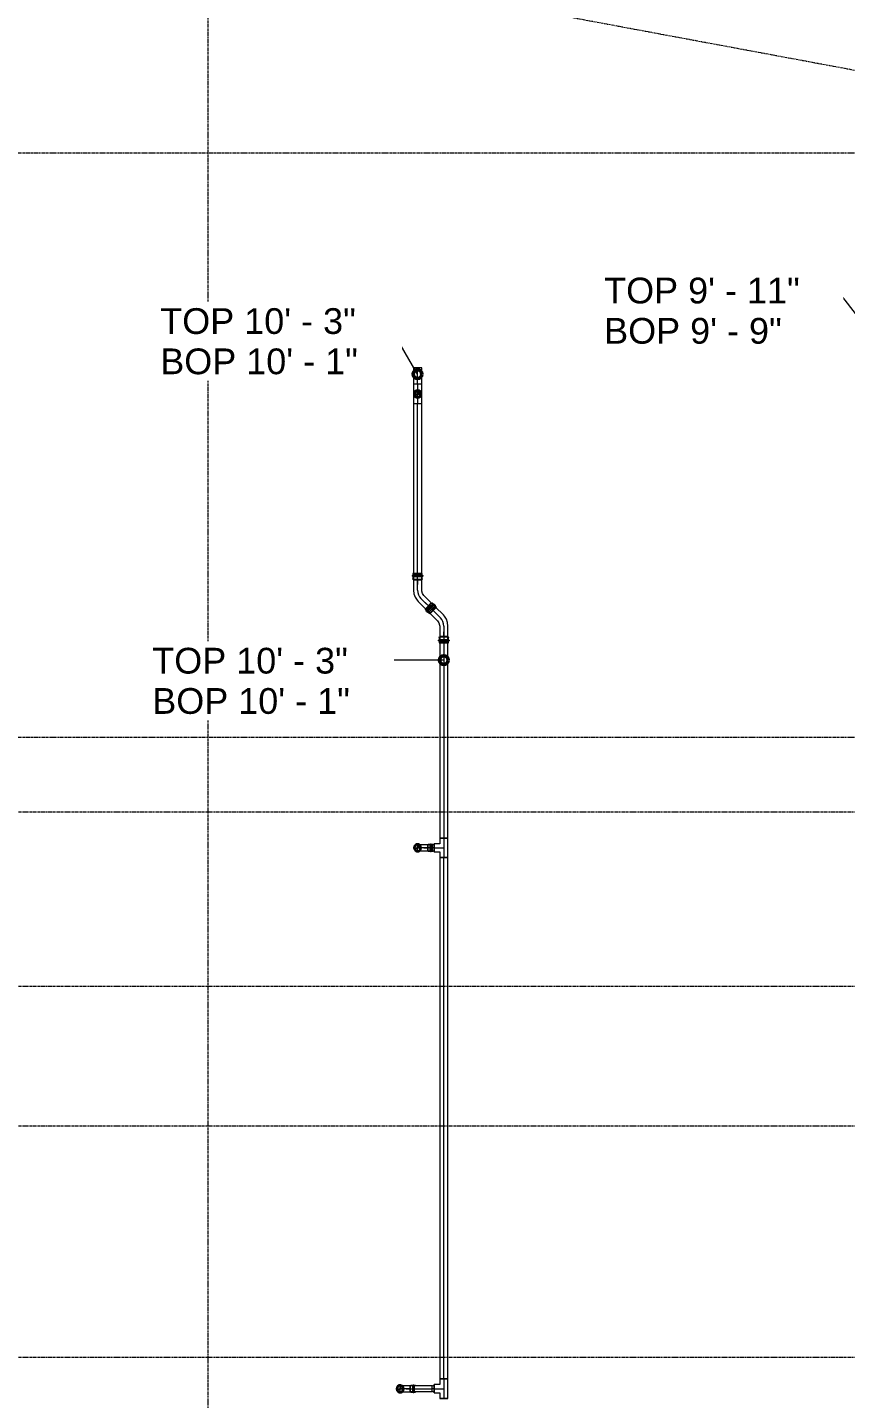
# Model space of a CAD drawing. Header units: inches. Extents: x -3679 to 241, y -496 to 1784.
# Drawn here: x -1053.4 to -866, y 677.5 to 991.8 of the extents above; entities that cross this region are included whole.
import ezdxf

# ---------------------------------------------------------------- set-up
doc = ezdxf.new("R2010")
doc.units = ezdxf.units.IN
doc.header["$MEASUREMENT"] = 0
doc.linetypes.add('Grid Line', pattern=[0.875, 0.5, -0.125, 0.125, -0.125])
for name, color, linetype, lineweight in [('G-ANNO-DIMS', 111, 'Continuous', 9), ('P-PIPE', 3, 'Continuous', 9), ('P-PIPE-CNTR', 3, 'Continuous', 9), ('S-GRID', 1, 'Continuous', 9)]:
    doc.layers.add(name, color=color, linetype=linetype, lineweight=lineweight)
doc.styles.add('Arial_1', font='arial.ttf', dxfattribs={"height": 5.901198})

# ---------------------------------------------------------------- blocks, each defined once
blk = doc.blocks.new('Victaulic-VicPress316-Elbow 90-45deg Style P568_P571 - Standard-V5-MAIN LEVEL')
at = {"layer": 'P-PIPE'}
for p, q in [((-559.33, 302.52), (-559.33, 302.18)), ((-559.33, 301.89), (-559.33, 301.44)), ((-559.22, 302.52), (-559.22, 301.22)), ((-558.56, 302.52), (-558.56, 302.52)), ((-558.56, 302.52), (-558.56, 302.52)), ((-558.56, 302.52), (-558.56, 302.52)), ((-558.56, 302.52), (-558.56, 302.52)), ((-558.56, 302.18), (-558.56, 302.18)), ((-558.56, 302.18), (-558.56, 302.18)), ((-558.56, 301.89), (-558.56, 301.89)), ((-558.56, 301.89), (-558.56, 301.89)), ((-557.9, 301.22), (-557.9, 302.52)), ((-557.79, 302.18), (-557.79, 302.52)), ((-557.79, 301.44), (-557.79, 301.89)), ((-559.22, 301.33), (-559.22, 300.39)), ((-558.56, 301.33), (-559.22, 301.33)), ((-559.22, 301.33), (-558.56, 301.33)), ((-557.9, 301.33), (-558.56, 301.33)), ((-558.56, 301.33), (-557.9, 301.33)), ((-558.56, 300.39), (-558.56, 301.33)), ((-558.56, 301.22), (-558.56, 301.22)), ((-558.56, 301.22), (-558.56, 301.22)), ((-558.56, 300.39), (-558.56, 299)), ((-558.56, 299), (-558.56, 299)), ((-557.9, 300.39), (-557.9, 301.33))]:
    blk.add_line(p, q, dxfattribs=at)
at = {"layer": 'P-PIPE', "flags": 128}
for points in [[(-559.33, 301.89), (-559.45, 301.96), (-559.46, 302.1), (-559.35, 302.18), (-559.33, 302.18)], [(-559.33, 302.18), (-559.23, 302.18), (-558.98, 302.18), (-558.63, 302.18), (-558.56, 302.18)], [(-558.56, 302.18), (-558.92, 302.18), (-559.2, 302.18), (-559.32, 302.18), (-559.33, 302.18)], [(-559.33, 301.89), (-559.23, 301.89), (-558.98, 301.89), (-558.63, 301.89), (-558.56, 301.89)], [(-558.56, 301.89), (-558.92, 301.89), (-559.2, 301.89), (-559.32, 301.89), (-559.33, 301.89)], [(-557.79, 302.18), (-557.89, 302.18), (-558.14, 302.18), (-558.49, 302.18), (-558.56, 302.18)], [(-558.56, 302.18), (-558.2, 302.18), (-557.92, 302.18), (-557.8, 302.18), (-557.79, 302.18)], [(-557.79, 301.89), (-557.89, 301.89), (-558.14, 301.89), (-558.49, 301.89), (-558.56, 301.89)], [(-558.56, 301.89), (-558.2, 301.89), (-557.92, 301.89), (-557.8, 301.89), (-557.79, 301.89)], [(-557.79, 302.18), (-557.67, 302.11), (-557.66, 301.98), (-557.77, 301.89), (-557.79, 301.89)], [(-558.56, 299.91), (-558.96, 299.82), (-559.28, 299.56), (-559.45, 299.19), (-559.45, 298.78), (-559.26, 298.42), (-558.93, 298.17), (-558.56, 298.09)], [(-559.22, 301.22), (-559.33, 301.41), (-559.33, 301.44)], [(-558.56, 299.77), (-558.92, 299.67), (-559.2, 299.42), (-559.32, 299.07), (-559.26, 298.7), (-559.04, 298.4), (-558.69, 298.25), (-558.56, 298.23)], [(-559.22, 300.39), (-559.22, 299.89), (-559.22, 299.46), (-559.22, 299.15), (-559.22, 299.01), (-559.22, 299)], [(-558.56, 298.09), (-558.16, 298.18), (-557.84, 298.44), (-557.67, 298.81), (-557.67, 299.22), (-557.86, 299.58), (-558.19, 299.83), (-558.56, 299.91)], [(-558.56, 298.23), (-558.2, 298.33), (-557.92, 298.58), (-557.8, 298.93), (-557.86, 299.3), (-558.08, 299.6), (-558.43, 299.75), (-558.56, 299.77)], [(-557.79, 301.44), (-557.88, 301.24), (-557.9, 301.22)], [(-557.9, 299), (-557.9, 299.09), (-557.9, 299.36), (-557.9, 299.76), (-557.9, 300.25), (-557.9, 300.39)]]:
    blk.add_lwpolyline(points, dxfattribs=at)
at = {"layer": 'P-PIPE'}
for radius, start, end in [(0.767, 90, 270), (0.767, 90, 270), (0.767, 90, 270), (0.658, 90, 270), (0.658, 90, 270), (0.658, 90, 180), (0.658, 180, 270), (0.767, 270, 90), (0.767, 270, 90), (0.767, 270, 90), (0.658, 270, 90), (0.658, 270, 90), (0.658, 0, 90), (0.658, 270, 0)]:
    blk.add_arc((-558.56, 299), radius, start, end, dxfattribs=at)
blk = doc.blocks.new('Victaulic-VicPress316-Elbow 90-45deg Style P568_P571 - Standard-V19-MAIN LEVEL')
at = {"layer": 'P-PIPE'}
for p, q in [((1.87, 3.21), (0.1, 1.44)), ((2.84, 4.18), (1.79, 3.13)), ((2.26, 3.76), (1.87, 3.36)), ((2.54, 2.54), (1.87, 3.21)), ((1.87, 3.21), (2.54, 2.54)), ((2.26, 3.76), (3.76, 2.26)), ((3.76, 2.26), (2.26, 3.76)), ((2.76, 4.26), (2.49, 3.99)), ((2.49, 3.99), (3.99, 2.49)), ((3.99, 2.49), (2.49, 3.99)), ((4.26, 2.76), (2.76, 4.26)), ((2.76, 4.26), (4.26, 2.76)), ((2.84, 4.18), (4.18, 2.84)), ((4.18, 2.84), (2.84, 4.18)), ((-4.58, 1.06), (-4.96, 1.06)), ((-4.96, 1.06), (-4.96, -1.06)), ((-4.96, -1.06), (-4.96, 1.06)), ((-3.48, 0.95), (-4.96, 0.95)), ((-4.96, -0.95), (-4.96, 0.95)), ((-4.96, 0.95), (-4.96, -0.95)), ((-4.58, -1.06), (-4.58, 1.06)), ((-4.58, 1.06), (-4.58, -1.06)), ((-3.7, 1.06), (-4.26, 1.06)), ((-4.26, -1.06), (-4.26, 1.06)), ((-4.26, 1.06), (-4.26, -1.06)), ((-1.09, 0.95), (-3.59, 0.95)), ((-3.59, 0), (-3.59, 0.95)), ((-3.59, 0.95), (-3.59, 0)), ((-3.48, -0.95), (-3.48, 0.95)), ((-3.48, 0.95), (-3.48, -0.95)), ((0.77, 0.77), (2.54, 2.54)), ((1.44, 0.1), (3.21, 1.87)), ((1.79, 3.13), (3.13, 1.79)), ((3.13, 1.79), (1.79, 3.13)), ((2.54, 2.54), (3.21, 1.87)), ((3.21, 1.87), (2.54, 2.54)), ((3.13, 1.79), (4.18, 2.84)), ((3.36, 1.87), (3.76, 2.26)), ((3.99, 2.49), (4.26, 2.76)), ((-4.96, -0.95), (-3.48, -0.95)), ((-4.96, -1.06), (-4.58, -1.06)), ((-4.26, -1.06), (-3.7, -1.06)), ((-3.59, 0), (-3.59, -0.95)), ((-3.59, -0.95), (-3.59, 0)), ((-1.09, 0), (-3.59, 0)), ((-3.59, -0.95), (-1.09, -0.95))]:
    blk.add_line(p, q, dxfattribs=at)
at = {"layer": 'P-PIPE', "flags": 128}
for points in [[(1.79, 3.13), (1.85, 3.34), (1.87, 3.36)], [(2.26, 3.76), (2.22, 3.91), (2.32, 4.03), (2.48, 4.01), (2.49, 3.99)], [(2.26, 3.76), (2.33, 3.69), (2.51, 3.51), (2.78, 3.24), (3.09, 2.93), (3.39, 2.63), (3.62, 2.4), (3.74, 2.27), (3.76, 2.26)], [(3.76, 2.26), (3.69, 2.33), (3.51, 2.51), (3.24, 2.78), (2.93, 3.09), (2.63, 3.39), (2.4, 3.62), (2.27, 3.74), (2.26, 3.76)], [(3.99, 2.49), (3.93, 2.56), (3.74, 2.74), (3.47, 3.01), (3.16, 3.33), (2.86, 3.62), (2.63, 3.85), (2.51, 3.98), (2.49, 3.99)], [(2.49, 3.99), (2.56, 3.93), (2.74, 3.74), (3.01, 3.47), (3.33, 3.16), (3.62, 2.86), (3.85, 2.63), (3.98, 2.51), (3.99, 2.49)], [(-4.58, 1.06), (-4.51, 1.2), (-4.35, 1.21), (-4.26, 1.08), (-4.26, 1.06)], [(-4.58, 1.06), (-4.58, 0.97), (-4.58, 0.71), (-4.58, 0.32), (-4.58, -0.12), (-4.58, -0.54), (-4.58, -0.86), (-4.58, -1.04), (-4.58, -1.06)], [(-4.58, -1.06), (-4.58, -0.97), (-4.58, -0.71), (-4.58, -0.32), (-4.58, 0.12), (-4.58, 0.54), (-4.58, 0.86), (-4.58, 1.04), (-4.58, 1.06)], [(-4.26, -1.06), (-4.26, -0.97), (-4.26, -0.71), (-4.26, -0.32), (-4.26, 0.12), (-4.26, 0.54), (-4.26, 0.86), (-4.26, 1.04), (-4.26, 1.06)], [(-4.26, 1.06), (-4.26, 0.97), (-4.26, 0.71), (-4.26, 0.32), (-4.26, -0.12), (-4.26, -0.54), (-4.26, -0.86), (-4.26, -1.04), (-4.26, -1.06)], [(-3.7, 1.06), (-3.5, 0.97), (-3.48, 0.95)], [(0.1, 1.44), (-0.36, 1.12), (-0.89, 0.96), (-1.09, 0.95)], [(-1.09, -0.95), (-0.28, -0.86), (0.49, -0.58), (1.18, -0.14), (1.44, 0.1)], [(3.36, 1.87), (3.16, 1.79), (3.13, 1.79)], [(3.99, 2.49), (4.03, 2.34), (3.93, 2.22), (3.78, 2.25), (3.76, 2.26)], [(-4.26, -1.06), (-4.33, -1.2), (-4.49, -1.21), (-4.58, -1.08), (-4.58, -1.06)], [(-3.48, -0.95), (-3.67, -1.06), (-3.7, -1.06)]]:
    blk.add_lwpolyline(points, dxfattribs=at)
at = {"layer": 'P-PIPE'}
blk.add_arc((-1.09, 2.63), 2.63, 270, 315, dxfattribs=at)
blk = doc.blocks.new('Transition - Generic - Plumbing-CW-1215937-MAIN LEVEL')
at = {"layer": 'P-PIPE'}
for radius, start, end in [(0.812, 0, 180), (0.812, 180, 0), (0.562, 0, 180), (0.563, 180, 0)]:
    blk.add_arc((-964, 907.74), radius, start, end, dxfattribs=at)

msp = doc.modelspace()

# ---------------------------------------------------------------- linework, layer by layer
at = {"layer": 'G-ANNO-DIMS'}
for p, q in [((-867.9, 931.64), (-875.31, 931.64)), ((-860, 921.5), (-867.9, 931.64)), ((-971.11, 924.64), (-976.52, 924.64)), ((-964, 912.32), (-971.11, 924.64)), ((-969.83, 846.79), (-978.35, 846.79)), ((-958, 846.79), (-969.83, 846.79))]:
    msp.add_line(p, q, dxfattribs=at)
at = {"layer": 'G-ANNO-DIMS', "lineweight": 50}
for centre in [(-964, 912.32), (-958, 846.79)]:
    msp.add_circle(centre, 1, dxfattribs=at)
at = {"layer": 'P-PIPE'}
for p, q in [((-964.95, 913.74), (-964.95, 909.99)), ((-963.05, 913.74), (-964.95, 913.74)), ((-963.05, 909.99), (-963.05, 913.74)), ((-963.05, 909.99), (-964.95, 909.99)), ((-964.95, 909.99), (-964.95, 905.5)), ((-963.05, 905.5), (-963.05, 909.99)), ((-964.95, 905.5), (-964.95, 865.27)), ((-963.05, 905.5), (-964.95, 905.5)), ((-963.05, 865.27), (-963.05, 905.5)), ((-963.05, 865.27), (-964.95, 865.27)), ((-962.13, 858.47), (-960.79, 859.81)), ((-962.13, 858.47), (-961.21, 857.55)), ((-961.21, 857.55), (-959.87, 858.89)), ((-959.87, 858.89), (-960.79, 859.81)), ((-958.95, 852.09), (-958.95, 805.99)), ((-958.95, 852.09), (-957.05, 852.09)), ((-957.05, 805.99), (-957.05, 852.09)), ((-958.95, 804.69), (-960.24, 804.69)), ((-960.24, 804.69), (-960.24, 802.79)), ((-960.24, 802.79), (-960.24, 804.69)), ((-958.95, 805.99), (-958.95, 804.69)), ((-958.95, 805.99), (-957.05, 805.99)), ((-957.05, 805.99), (-958.95, 805.99)), ((-958.95, 805.99), (-957.05, 805.99)), ((-957.05, 801.5), (-957.05, 805.99)), ((-960.65, 804.4), (-961.67, 804.4)), ((-961.67, 804.4), (-961.67, 803.09)), ((-961.67, 803.09), (-960.65, 803.09)), ((-960.24, 804.56), (-960.65, 804.31)), ((-960.65, 804.4), (-960.65, 803.09)), ((-960.65, 803.18), (-960.24, 802.93)), ((-960.24, 802.79), (-958.95, 802.79)), ((-958.95, 802.79), (-958.95, 801.5)), ((-958.95, 801.5), (-957.05, 801.5)), ((-957.05, 801.5), (-958.95, 801.5)), ((-958.95, 801.5), (-958.95, 681.99)), ((-957.05, 801.5), (-958.95, 801.5)), ((-957.05, 681.99), (-957.05, 801.5)), ((-960.65, 680.4), (-965.67, 680.4)), ((-965.67, 679.09), (-965.67, 680.4)), ((-965.67, 679.09), (-960.65, 679.09)), ((-960.24, 680.56), (-960.65, 680.31)), ((-960.65, 679.09), (-960.65, 680.4)), ((-960.65, 679.18), (-960.24, 678.93)), ((-958.95, 680.69), (-960.24, 680.69)), ((-960.24, 680.69), (-960.24, 678.79)), ((-960.24, 678.79), (-960.24, 680.69)), ((-958.95, 681.99), (-958.95, 680.69)), ((-958.95, 681.99), (-957.05, 681.99)), ((-957.05, 681.99), (-958.95, 681.99)), ((-957.05, 681.99), (-958.95, 681.99)), ((-957.05, 677.5), (-957.05, 681.99)), ((-960.24, 678.79), (-958.95, 678.79)), ((-958.95, 678.79), (-958.95, 677.5)), ((-958.95, 677.5), (-957.05, 677.5)), ((-957.05, 677.5), (-958.95, 677.5))]:
    msp.add_line(p, q, dxfattribs=at)
for centre, radius, start, end in [((-964, 907.74), 0.951, 90, 270), ((-964, 907.74), 0.658, 0, 180), ((-964, 907.74), 0.951, 270, 90), ((-964, 908.07), 0.329, 270, 90), ((-964, 907.74), 0.658, 180, 0), ((-964, 907.41), 0.329, 90, 270), ((-964, 803.74), 0.658, 0, 180), ((-964, 803.74), 0.658, 180, 0), ((-964, 803.41), 0.329, 90, 270), ((-964, 804.07), 0.329, 270, 90), ((-968, 679.74), 0.658, 0, 180), ((-968, 679.74), 0.658, 180, 0), ((-968, 679.41), 0.329, 90, 270), ((-968, 680.07), 0.329, 270, 90)]:
    msp.add_arc(centre, radius, start, end, dxfattribs=at)
at = {"layer": 'P-PIPE-CNTR'}
for p, q in [((-964, 909.99), (-964, 913.74)), ((-964, 909.99), (-964, 913.74)), ((-964, 909.99), (-964, 905.5)), ((-964, 906.74), (-964, 908.74)), ((-965, 907.74), (-963, 907.74)), ((-964, 907.74), (-964, 907.74)), ((-964, 865.27), (-964, 905.5)), ((-964, 865.27), (-964, 905.5)), ((-964, 865.27), (-964, 864.07)), ((-961.46, 859.14), (-962.31, 859.99)), ((-961.46, 859.14), (-960.54, 858.22)), ((-961.46, 859.14), (-960.54, 858.22)), ((-960.54, 858.22), (-959.69, 857.37)), ((-958, 852.09), (-958, 853.29)), ((-958, 852.09), (-958, 805.99)), ((-958, 852.09), (-958, 805.99)), ((-964, 802.74), (-964, 804.74)), ((-958, 805.99), (-958, 801.5)), ((-965, 803.74), (-963, 803.74)), ((-962.61, 803.74), (-964, 803.74)), ((-961.67, 803.74), (-962.61, 803.74)), ((-960.65, 803.74), (-961.67, 803.74)), ((-960.65, 803.74), (-961.67, 803.74)), ((-960.24, 803.74), (-960.65, 803.74)), ((-960.24, 803.74), (-958, 803.74)), ((-958, 681.99), (-958, 801.5)), ((-958, 681.99), (-958, 801.5)), ((-969, 679.74), (-967, 679.74)), ((-968, 678.74), (-968, 680.74)), ((-966.61, 679.74), (-968, 679.74)), ((-965.67, 679.74), (-966.61, 679.74)), ((-965.67, 679.74), (-960.65, 679.74)), ((-965.67, 679.74), (-960.65, 679.74)), ((-960.24, 679.74), (-960.65, 679.74)), ((-960.24, 679.74), (-958, 679.74)), ((-958, 681.99), (-958, 677.5))]:
    msp.add_line(p, q, dxfattribs=at)
at = {"layer": 'S-GRID', "linetype": 'Grid Line'}
for p, q in [((-1012, -484.26), (-1012, 1771.74)), ((-3580, 1488.28), (228, 778.5)), ((228, 963), (-3666.39, 963)), ((228, 829), (-3666.39, 829)), ((-3666.39, 812), (228, 812)), ((-3666.39, 772), (228, 772)), ((-3666.39, 740), (228, 740)), ((-3666.39, 687), (228, 687))]:
    msp.add_line(p, q, dxfattribs=at)

# ---------------------------------------------------------------- block references
at = {"layer": 'P-PIPE'}
msp.add_blockref('Transition - Generic - Plumbing-CW-1215937-MAIN LEVEL', (0, 0), dxfattribs=at)
for name, p, rotation in [('Victaulic-VicPress316-Elbow 90-45deg Style P568_P571 - Standard-V19-MAIN LEVEL', (-964, 861.68), 270), ('Victaulic-VicPress316-Elbow 90-45deg Style P568_P571 - Standard-V19-MAIN LEVEL', (-958, 855.68), 90), ('Victaulic-VicPress316-Elbow 90-45deg Style P568_P571 - Standard-V5-MAIN LEVEL', (-1263, 245.18), 270), ('Victaulic-VicPress316-Elbow 90-45deg Style P568_P571 - Standard-V5-MAIN LEVEL', (-1267, 121.18), 270)]:
    msp.add_blockref(name, p, dxfattribs=dict(at, rotation=rotation))

# ---------------------------------------------------------------- next in the draw order: texts
at = {"layer": 'G-ANNO-DIMS', "char_height": 5.9012, "attachment_point": 1, "line_spacing_factor": 0.938532, "style": 'Arial_1', "bg_fill": 3, "box_fill_scale": 1.25, "bg_fill_color": 0, "bg_fill_transparency": 0}
for s, insert, width in [('TOP 9\' - 11"\\PBOP 9\' - 9"', (-921.27, 934.44), 53.352), ('TOP 10\' - 3"\\PBOP 10\' - 1"', (-1022.96, 927.44), 53.928), ('TOP 10\' - 3"\\PBOP 10\' - 1"', (-1024.79, 849.59), 53.928)]:
    msp.add_mtext(s, dxfattribs=dict(at, insert=insert, width=width))

doc.saveas('drawing.dxf')
